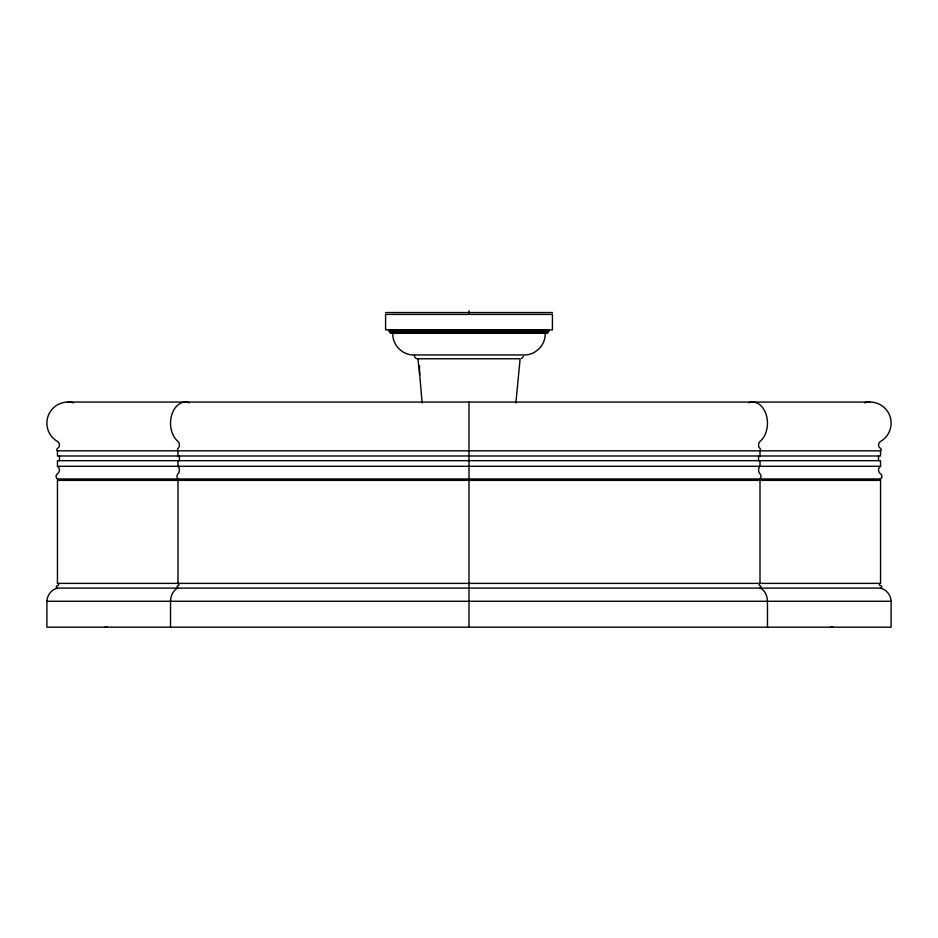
<?xml version="1.0" encoding="UTF-8"?>
<svg xmlns="http://www.w3.org/2000/svg" width="938" height="938" viewBox="0 0 938 938"><rect width="100%" height="100%" fill="white"/><g stroke="black" fill="none" stroke-linecap="round" stroke-linejoin="round"><path stroke-width="1.41" d="M545.154 333.307C545.846 345.008 535.235 355.619 523.521 354.939L414.479 354.939C402.765 355.619 392.154 345.008 392.846 333.307L389.587 332.099L392.354 333.4M515.888 402.965L520.121 358.773L417.879 358.773A3.224 3.224 0 0 1 414.479 354.939M523.474 356.405L521.575 358.551M57.453 480.373L58.156 479.67L57.453 478.966A3.084 3.084 0 0 1 57.453 473.807A4.479 4.479 0 0 0 57.453 466.303L57.453 460.675L880.548 460.675L880.548 466.303A4.479 4.479 0 0 0 880.548 473.807A3.084 3.084 0 0 1 880.548 478.966L879.844 479.67L880.548 480.373L880.548 583.389A1.173 1.173 0 0 0 879.375 584.562A1.173 1.173 0 0 0 880.548 585.734A1.173 1.173 0 0 1 881.72 586.918A1.173 1.173 0 0 1 880.548 588.091L57.453 588.091A1.173 1.173 0 0 1 56.28 586.918A1.173 1.173 0 0 1 57.453 585.734A1.173 1.173 0 0 0 58.625 584.562A1.173 1.173 0 0 0 57.453 583.389L57.453 480.373L880.548 480.373M385.588 312.542L552.412 312.542M389.082 330.399L548.918 330.399M389.118 330.903L548.882 330.903M389.235 331.384L548.765 331.384M389.422 331.841L548.578 331.841M389.704 332.263L548.296 332.263M390.032 332.638L547.968 332.638M390.431 332.943L547.569 332.943M390.876 333.178L547.124 333.178M391.357 333.33L546.643 333.33M68.005 402.062L869.995 402.062M73.469 402.777A21.105 21.105 0 0 0 57.453 441.446A4.057 4.057 0 0 1 57.453 448.481A1.348 1.348 0 0 0 57.453 450.826L880.548 450.826A1.348 1.348 0 0 0 880.548 448.481A4.057 4.057 0 0 1 880.548 441.446A21.105 21.105 0 0 0 864.531 402.777M57.453 466.303L880.548 466.303M57.453 478.966L880.548 478.966M57.453 583.389L880.548 583.389M46.9 601.27L891.1 601.27L891.1 627.182L46.9 627.182L46.9 601.27A14.222 14.222 0 0 1 57.453 588.091M417.879 358.773L419.755 375.599L419.403 365.609M419.884 376.701L422.112 402.965M880.548 450.826L880.548 455.985L57.453 455.985L57.453 450.826M878.519 455.985L878.519 460.675M767.472 627.182L767.472 601.27A14.222 10.06 -90 0 0 760.003 588.091A1.173 0.832 -90 0 0 760.835 586.918A1.173 0.832 -90 0 0 760.003 585.734A1.173 0.832 -90 0 1 759.182 584.562A1.173 0.832 -90 0 1 760.003 583.389L760.003 478.966A3.084 2.181 -90 0 0 760.003 473.807A4.479 3.166 -90 0 1 760.003 466.303L760.003 460.675M760.003 455.985L760.003 450.826A1.348 0.961 -90 0 0 760.003 448.481A4.057 2.873 -90 0 1 760.003 441.446A21.105 14.926 -90 0 0 766.334 415.088A21.105 14.926 -90 0 0 748.688 402.777M758.572 455.985L758.572 460.675M469 310.818L469 313.491M469 402.062L469 627.182M179.428 455.985L179.428 460.675M177.997 455.985L177.997 450.826A1.348 0.961 -90 0 1 177.997 448.481A4.057 2.873 90 0 0 177.997 441.446A21.105 14.926 -90 0 1 171.666 415.088A21.105 14.926 -90 0 1 189.312 402.777M177.997 460.675L177.997 466.303A4.479 3.166 -90 0 1 177.997 473.807A3.084 2.181 -90 0 0 177.997 478.966L177.997 583.389A1.173 0.832 -90 0 1 178.818 584.562A1.173 0.832 -90 0 1 177.997 585.734A1.173 0.832 -90 0 0 177.165 586.918A1.173 0.832 -90 0 0 177.997 588.091A14.222 10.06 -90 0 0 170.528 601.27L170.528 627.182M59.481 455.985L59.481 460.675M880.548 588.091A14.222 14.222 0 0 1 891.1 601.27M832.956 627.076A26.616 26.616 0 0 1 830.634 627.182M107.366 627.182A26.616 26.616 0 0 1 105.044 627.076M552.412 314.418L385.588 314.418L385.588 329.895L552.412 329.895L552.412 314.418"/></g></svg>
